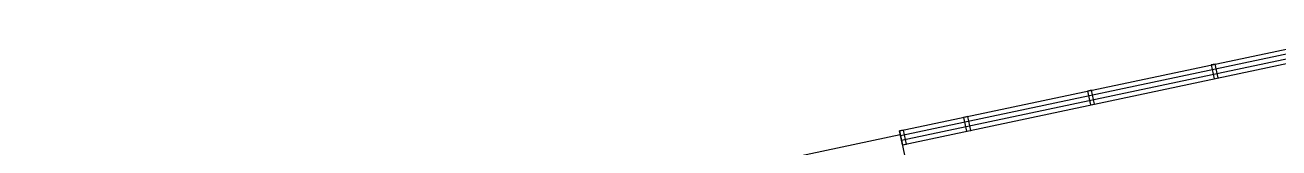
# Model space of a CAD drawing. Header units: millimetres. Extents: x -162945 to 7560, y -3558 to 130718.
# Drawn here: x -160790 to -143059, y 85640 to 87374 of the extents above; entities that cross this region are included whole.
import ezdxf

# ---------------------------------------------------------------- set-up
doc = ezdxf.new("R2010")
doc.units = ezdxf.units.MM
doc.header["$LTSCALE"] = 5
for name, color, linetype in [('A—\\M+5C3C5\\M+5B4B0', 135, 'Continuous'), ('A—\\M+5C7BD\\M+5CCE5', 7, 'Continuous'), ('E1-RI-3F$0$A-GLAZ-CWMG', 3, 'Continuous')]:
    doc.layers.add(name, color=color, linetype=linetype)

msp = doc.modelspace()

# ---------------------------------------------------------------- linework, layer by layer
at = {"layer": 'A—\\M+5C3C5\\M+5B4B0'}
for p, q in [((-148425, 85879), (-141361, 87374)), ((-148411, 85813), (-141406, 87296)), ((-148397, 85748), (-141392, 87231)), ((-148383, 85683), (-141378, 87166)), ((-143958, 86824), (-144017, 86812)), ((-144017, 86812), (-143975, 86616)), ((-143917, 86628), (-143958, 86824)), ((-143975, 86616), (-143917, 86628)), ((-145708, 86454), (-145767, 86441)), ((-145767, 86441), (-145725, 86246)), ((-145667, 86258), (-145708, 86454)), ((-145725, 86246), (-145667, 86258)), ((-147458, 86083), (-147517, 86071)), ((-147517, 86071), (-147475, 85875)), ((-147417, 85888), (-147458, 86083)), ((-148366, 85891), (-148425, 85879)), ((-148425, 85879), (-148383, 85683)), ((-148324, 85695), (-148366, 85891)), ((-147475, 85875), (-147417, 85888)), ((-148383, 85683), (-148324, 85695))]:
    msp.add_line(p, q, dxfattribs=at)
at = {"layer": 'A—\\M+5C7BD\\M+5CCE5'}
for p, q in [((-160790, 83210), (-148414, 85830)), ((-148414, 85830), (-147244, 80302))]:
    msp.add_line(p, q, dxfattribs=at)
at = {"layer": 'E1-RI-3F$0$A-GLAZ-CWMG'}
msp.add_line((-148383, 85683), (-148425, 85879), dxfattribs=at)

doc.saveas('drawing.dxf')
